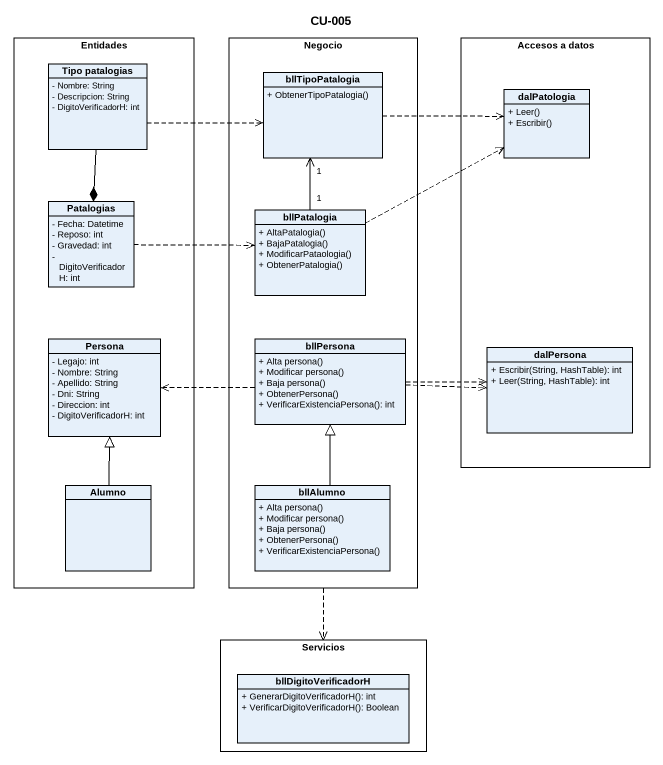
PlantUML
@startuml
title CU-005
hide circle
hide empty members
skinparam classAttributeIconSize 0
rectangle Entidades {
  class "Tipo patalogias" as Tipo_patalogias {
    - Nombre: String
    - Descripcion: String
    - DigitoVerificadorH: int
  }
  class Patalogias {
    - Fecha: Datetime
    - Reposo: int
    - Gravedad: int
    - DigitoVerificadorH: int
  }
  class Persona {
    - Legajo: int
    - Nombre: String
    - Apellido: String
    - Dni: String
    - Direccion: int
    - DigitoVerificadorH: int
  }
  class Alumno
}
rectangle Negocio {
  class bllTipoPatalogia {
    + ObtenerTipoPatalogia()
  }
  class bllPatalogia {
    + AltaPatalogia()
    + BajaPatalogia()
    + ModificarPataologia()
    + ObtenerPatalogia()
  }
  class bllPersona {
    + Alta persona()
    + Modificar persona()
    + Baja persona()
    + ObtenerPersona()
    + VerificarExistenciaPersona(): int
  }
  class bllAlumno {
    + Alta persona()
    + Modificar persona()
    + Baja persona()
    + ObtenerPersona()
    + VerificarExistenciaPersona()
  }
}
rectangle "Accesos a datos" as Accesos_a_datos {
  class dalPatologia {
    + Leer()
    + Escribir()
  }
  class dalPersona {
    + Escribir(String, HashTable): int
    + Leer(String, HashTable): int
  }
}
rectangle Servicios {
  class bllDigitoVerificadorH {
    + GenerarDigitoVerificadorH(): int
    + VerificarDigitoVerificadorH(): Boolean
  }
}
Negocio ..> Servicios
Tipo_patalogias .right.> bllTipoPatalogia
Tipo_patalogias --* Patalogias
bllTipoPatalogia .right.> dalPatologia
Patalogias .right.> bllPatalogia
bllPatalogia "1" -up-> "1" bllTipoPatalogia
bllPatalogia .right.> dalPatologia
bllPersona .left.> Persona
bllPersona .right.> dalPersona
bllPersona .right.> dalPersona
Alumno -up-|> Persona
bllAlumno -up-|> bllPersona
@enduml
